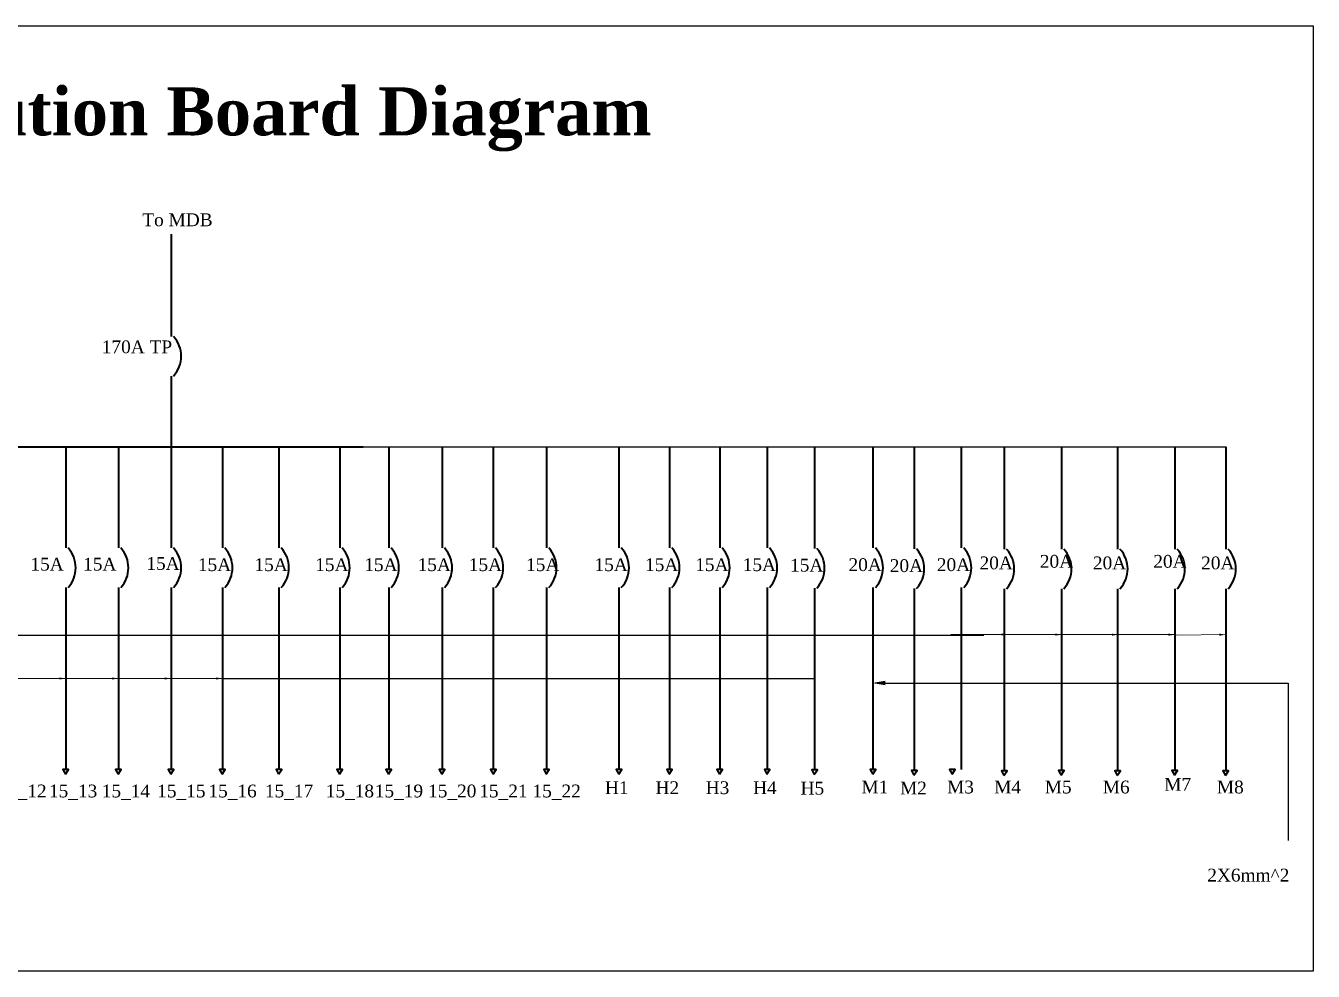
# Model space of a CAD drawing. Header units: inches. Extents: x -412 to 20037, y 548 to 16595.
# Drawn here: x 8650 to 9857, y 7562 to 8449 of the extents above; entities that cross this region are included whole.
import ezdxf
from ezdxf import colors
from ezdxf.entities.mleader import LeaderData, LeaderLine
from ezdxf.math import Vec2, Vec3

# ---------------------------------------------------------------- set-up
doc = ezdxf.new("R2010")
doc.units = ezdxf.units.IN
doc.header["$MEASUREMENT"] = 0
doc.linetypes.add('ACAD_ISO02W100', pattern=[15, 12, -3])
doc.styles.add('A', font='times.ttf', dxfattribs={"height": 12})
doc.styles.add('Komol Dim', font='ARIALN.TTF')
doc.styles.get("Standard").update_dxf_attribs({"font": 'arial.ttf'})
doc.dimstyles.new('komol Dim', dxfattribs={"dimscale": 0, "dimtxt": 6, "dimasz": 2, "dimexe": 0.5, "dimexo": 0, "dimgap": 0, "dimtad": 2, "dimdec": 1, "dimzin": 3, "dimdsep": 46, "dimlunit": 4, "dimtxsty": 'Komol Dim', "dimblk": 'do.col', "dimcen": 1, "dimdle": 1, "dimclrd": 7, "dimclre": 8, "dimclrt": 256, "dimaunit": 1, "dimadec": 0, "dimazin": 0, "dimtfac": 1, "dimtdec": 1, "dimtofl": 0, "dimtmove": 2, "dimatfit": 3, "dimfxl": 1, "dimtfill": 1, "dimtfillclr": 3, "dimtolj": 1, "dimtzin": 0, "dimlwd": 13, "dimlwe": 13, "dimarcsym": 0})

# ---------------------------------------------------------------- blocks, each defined once
blk = doc.blocks.new('do.col')
at = {"color": 0, "linetype": 'ByBlock', "lineweight": -2}
for p in [(-1, 0), (0, 1), (0, -1), (1, 0)]:
    blk.add_line(p, (0, 0), dxfattribs=at)
at = {"color": 3, "const_width": 0.375}
blk.add_lwpolyline([(-0.1875, 0, 1), (0.1875, 0, 1)], format="xyb", close=True, dxfattribs=at)

msp = doc.modelspace()

# ---------------------------------------------------------------- linework, layer by layer
at = {"color": 7, "lineweight": 40}
for p, q in [((8785.96, 8253.22), (8785.96, 8157.13)), ((8785.96, 8119.92), (8785.96, 8054.72)), ((7736.76, 8053.65), (8966.18, 8053.65)), ((8687.12, 8053.65), (8687.12, 7958.64)), ((8736.54, 8053.65), (8736.54, 7958.64)), ((8785.96, 8054.72), (8785.96, 7958.64)), ((8834.07, 8053.65), (8834.07, 7958.64)), ((8887.07, 8053.65), (8887.07, 7958.64)), ((8944.07, 8053.65), (8944.07, 7958.64)), ((8990.07, 8053.28), (8990.07, 7958.64)), ((9040.07, 8053.66), (9040.07, 7958.64)), ((9088.07, 8053.66), (9088.07, 7958.64)), ((9138.01, 8053.66), (9138.01, 7958.64)), ((9205.94, 8053.66), (9205.94, 7958.64)), ((9253.35, 8053.66), (9253.35, 7958.64)), ((9300.41, 8053.66), (9300.41, 7958.64)), ((9344.91, 8053.66), (9344.91, 7958.64)), ((9389.35, 8053.66), (9389.35, 7958.19)), ((9444.16, 8053.66), (9444.16, 7958.64)), ((9482.83, 8053.66), (9482.83, 7957.71)), ((9526.98, 8053.66), (9526.98, 7958.64)), ((9567.25, 8053.65), (9567.25, 7957.56)), ((9620.85, 8053.65), (9620.85, 7957.56)), ((9673.54, 8053.65), (9673.54, 7957.56)), ((9727.26, 8053.65), (9727.26, 7957.56)), ((9775.04, 8053.65), (9775.04, 7957.56)), ((8687.12, 7921.5), (8687.12, 7750.94)), ((8736.54, 7921.5), (8736.54, 7750.94)), ((8785.96, 7921.5), (8785.96, 7750.94)), ((8834.07, 7921.5), (8834.07, 7750.94)), ((8887.07, 7921.5), (8887.07, 7750.94)), ((8944.07, 7921.5), (8944.07, 7750.94)), ((8990.07, 7921.5), (8990.07, 7750.94)), ((9040.07, 7921.5), (9040.07, 7750.94)), ((9088.07, 7921.5), (9088.07, 7750.94)), ((9138.01, 7921.5), (9138.01, 7750.94)), ((9205.94, 7921.5), (9205.94, 7750.94)), ((9253.35, 7921.5), (9253.35, 7750.94)), ((9300.41, 7921.5), (9300.41, 7750.94)), ((9344.91, 7921.5), (9344.91, 7750.94)), ((9389.35, 7921.05), (9389.35, 7750.49)), ((9444.16, 7921.5), (9444.16, 7750.94)), ((9482.83, 7920.57), (9482.83, 7750.01)), ((9526.98, 7921.5), (9526.98, 7750.94)), ((9567.25, 7920.42), (9567.25, 7749.86)), ((9620.85, 7920.42), (9620.85, 7749.86)), ((9673.54, 7920.42), (9673.54, 7749.86)), ((9727.26, 7920.42), (9727.26, 7749.86)), ((9775.04, 7920.42), (9775.04, 7749.86))]:
    msp.add_line(p, q, dxfattribs=at)
for p, q in [((8966.05, 8053.66), (9775.04, 8053.66)), ((9775.04, 8053.65), (9775.04, 8053.66)), ((8192.89, 7876.85), (8834.07, 7876.82)), ((8834.07, 7876.82), (9548.23, 7876.82)), ((8834.07, 7836.22), (9389.35, 7836.22)), ((9716.05, 7831.98), (9740.72, 7831.98)), ((9749.62, 7831.98), (9833.43, 7831.98))]:
    msp.add_line(p, q)
at = {"linetype": 'ACAD_ISO02W100'}
msp.add_line((9708.85, 7831.98), (9749.62, 7831.98), dxfattribs=at)
at = {"linetype": 'ByBlock', "lineweight": 25}
msp.add_line((9833.43, 7831.98), (9833.43, 7684.28), dxfattribs=at)
msp.add_lwpolyline([(9857, 7561.54), (7636.1, 7561.54), (7636.1, 8448.62), (9857, 8448.62)], close=True)
at = {"color": 7, "lineweight": 40}
for points in [[(8686.88, 7746.59), (8689.75, 7750.94), (8684.48, 7750.94), (8686.88, 7746.59)], [(8736.31, 7746.59), (8739.17, 7750.94), (8733.91, 7750.94), (8736.31, 7746.59)], [(8785.73, 7746.59), (8788.6, 7750.94), (8783.33, 7750.94), (8785.73, 7746.59)], [(8833.83, 7746.59), (8836.7, 7750.94), (8831.43, 7750.94), (8833.83, 7746.59)], [(8886.83, 7746.59), (8889.7, 7750.94), (8884.43, 7750.94), (8886.83, 7746.59)], [(8943.83, 7746.59), (8946.7, 7750.94), (8941.43, 7750.94), (8943.83, 7746.59)], [(8989.83, 7746.59), (8992.7, 7750.94), (8987.43, 7750.94), (8989.83, 7746.59)], [(9039.83, 7746.59), (9042.7, 7750.94), (9037.43, 7750.94), (9039.83, 7746.59)], [(9087.83, 7746.59), (9090.7, 7750.94), (9085.43, 7750.94), (9087.83, 7746.59)], [(9137.77, 7746.59), (9140.64, 7750.94), (9135.37, 7750.94), (9137.77, 7746.59)], [(9205.7, 7746.59), (9208.57, 7750.94), (9203.3, 7750.94), (9205.7, 7746.59)], [(9253.12, 7746.59), (9255.99, 7750.94), (9250.72, 7750.94), (9253.12, 7746.59)], [(9300.17, 7746.59), (9303.04, 7750.94), (9297.77, 7750.94), (9300.17, 7746.59)], [(9344.68, 7746.59), (9347.55, 7750.94), (9342.28, 7750.94), (9344.68, 7746.59)], [(9389.12, 7746.14), (9391.99, 7750.49), (9386.72, 7750.49), (9389.12, 7746.14)], [(9443.93, 7746.59), (9446.8, 7750.94), (9441.53, 7750.94), (9443.93, 7746.59)], [(9482.6, 7745.66), (9485.47, 7750.01), (9480.2, 7750.01), (9482.6, 7745.66)], [(9518.3, 7746.59), (9521.17, 7750.94), (9515.9, 7750.94), (9518.3, 7746.59)], [(9566.95, 7745.35), (9569.82, 7749.7), (9564.55, 7749.7), (9566.95, 7745.35)], [(9620.53, 7745.45), (9623.4, 7749.79), (9618.13, 7749.79), (9620.53, 7745.45)], [(9673.24, 7745.35), (9676.11, 7749.7), (9670.84, 7749.7), (9673.24, 7745.35)], [(9726.94, 7745.45), (9729.81, 7749.79), (9724.54, 7749.79), (9726.94, 7745.45)], [(9774.74, 7745.35), (9777.61, 7749.7), (9772.34, 7749.7), (9774.74, 7745.35)]]:
    msp.add_lwpolyline(points, close=True, dxfattribs=at)
for centre in [(8767.95, 8138.56), (8669.1, 7940.07), (8718.52, 7940.07), (8767.95, 7940.07), (8816.05, 7940.07), (8869.05, 7940.07), (8926.05, 7940.07), (8972.05, 7940.07), (9022.05, 7940.07), (9070.05, 7940.07), (9119.99, 7940.07), (9187.92, 7940.07), (9235.34, 7940.07), (9282.39, 7940.07), (9326.9, 7940.07), (9371.34, 7939.62), (9426.15, 7940.07), (9464.82, 7939.14), (9508.96, 7940.07), (9549.23, 7938.99), (9602.83, 7938.99), (9655.52, 7938.99), (9709.25, 7938.99), (9757.02, 7938.99)]:
    msp.add_arc(centre, 27.46, 317.44913, 42.55087, dxfattribs=at)

# ---------------------------------------------------------------- texts
at = {"color": 7, "lineweight": 30, "insert": (8755.13, 8360.73), "char_height": 45, "width": 1064.874, "attachment_point": 5, "style": 'A'}
msp.add_mtext('{\\fTimes New Roman|b1|i0|c0|p18;Sub-Distribution Board Diagram}', dxfattribs=at)
at = {"color": 7, "lineweight": 40, "char_height": 12, "attachment_point": 1, "style": 'A'}
for s, insert, width in [('To MDB', (8758.94, 8272.57), 64.7387), ('170A TP', (8720.97, 8153.35), 69.4119), ('15A', (8654.06, 7949.5), 18.0749), ('15A', (8703.48, 7949.5), 18.0749), ('15A', (8762.75, 7950.15), 18.0749), ('15A', (8811.12, 7949), 18.0749), ('15A', (8864.12, 7949), 18.0749), ('15A', (8921.12, 7949), 18.0749), ('15A', (8967.12, 7949), 18.0749), ('15A', (9017.12, 7949), 18.0749), ('15A', (9065.12, 7949), 18.0749), ('15A', (9118.82, 7949), 18.0749), ('15A', (9182.99, 7949), 18.0749), ('15A', (9230.41, 7949), 18.0749), ('15A', (9277.46, 7949), 18.0749), ('15A', (9321.97, 7949), 18.0749), ('15A', (9366.41, 7948.56), 18.0749), ('20A', (9421.21, 7949), 18.0749), ('20A', (9459.89, 7948.08), 18.0749), ('20A', (9504.03, 7949), 18.0749), ('20A', (9544.09, 7950.64), 18.0749), ('20A', (9600.6, 7952.13), 18.0749), ('20A', (9650.38, 7950.64), 18.0749), ('20A', (9707.01, 7952.13), 18.0749), ('20A', (9751.88, 7950.64), 18.0749), ('H1', (9192.81, 7739.77), 25.8059), ('H2', (9240.22, 7739.77), 25.8059), ('H3', (9287.28, 7739.77), 25.8059), ('H4', (9331.78, 7739.77), 25.8059), ('H5', (9376.22, 7739.32), 25.8059), ('M1', (9433.31, 7740.4), 25.8059), ('M2', (9469.48, 7739.47), 25.8059), ('M3', (9513.63, 7740.4), 25.8059), ('M4', (9557.86, 7740.4), 25.8059), ('M5', (9605.24, 7740.4), 25.8059), ('M6', (9659.65, 7740.4), 25.8059), ('M7', (9717.33, 7742.86), 25.8059), ('M8', (9766.65, 7740.4), 25.8059), ('15_12', (8623.94, 7736.67), 25.8059), ('15_13', (8671.44, 7736.67), 25.8059), ('15_14', (8720.94, 7736.67), 25.8059), ('15_15', (8772.94, 7736.67), 25.8059), ('15_16', (8820.94, 7736.67), 25.8059), ('15_17', (8873.94, 7736.67), 25.8059), ('15_18', (8930.94, 7736.67), 25.8059), ('15_19', (8976.94, 7736.67), 25.8059), ('15_20', (9026.94, 7736.67), 25.8059), ('15_21', (9074.94, 7736.67), 25.8059), ('15_22', (9124.88, 7736.67), 25.8059), ('2X6mm^ 2', (9757.6, 7657.75), 43.9266)]:
    msp.add_mtext(s, dxfattribs=dict(at, insert=insert, width=width))

# ---------------------------------------------------------------- leaders
for points in [[(9570.82, 7877.47), (9517.1, 7877.47)], [(9621.13, 7877.36), (9567.4, 7877.36)], [(9674.22, 7877.36), (9620.49, 7877.36)], [(9727.26, 7877.36), (9673.54, 7877.36)], [(9775.04, 7877.36), (9728.5, 7876.82)], [(8687.12, 7836.22), (8637.69, 7836.22)], [(8736.54, 7836.22), (8687.12, 7836.22)], [(8785.96, 7836.22), (8736.54, 7836.22)], [(8834.07, 7836.22), (8785.96, 7836.22)]]:
    msp.add_leader(points, dimstyle='komol Dim', override={"dimscale": 1, "dimasz": 6, "dimtad": 0})
at = {"linetype": 'ByBlock', "lineweight": 25}
ml = msp.add_multileader_mtext('Standard', dxfattribs=at)
ml.set_content('', color=256)
ml.set_leader_properties(color=256, linetype='ByLayer', lineweight=-1)
ml.build(insert=Vec2(0, 0))
ml.multileader.update_dxf_attribs({"dogleg_length": 0.36, "arrow_head_size": 12.5, "scale": 20})
ctx = ml.context
ctx.base_point, ctx.scale, ctx.char_height, ctx.arrow_head_size, ctx.landing_gap_size, ctx.plane_origin = Vec3(9716.05, 7831.98), 20, 3.6, 12.5, 1.8, Vec3(9431.19, 7831.98)
notes = []
notes.append((ctx, [(0, (1, 1, 0), (9708.85, 7831.98), (1, 0), 7.2, [(0, [(9443.18, 7831.98)], 0, [])])]))
ctx.mtext.insert, ctx.mtext.flow_direction = Vec3(9717.85, 7833.78), 5
for ctx, leaders in notes:
    for number, flags, end, landing, length, lines in leaders:
        leader = LeaderData()
        leader.index, (leader.has_last_leader_line, leader.has_dogleg_vector, leader.attachment_direction) = number, flags
        leader.last_leader_point, leader.dogleg_vector, leader.dogleg_length = Vec3(end), Vec3(landing), length
        for number, points, colour, breaks in lines:
            line = LeaderLine()
            line.index, line.vertices, line.color, line.breaks = number, Vec3.list(points), colors.encode_raw_color(colour), breaks
            leader.lines.append(line)
        ctx.leaders.append(leader)

doc.saveas('drawing.dxf')
